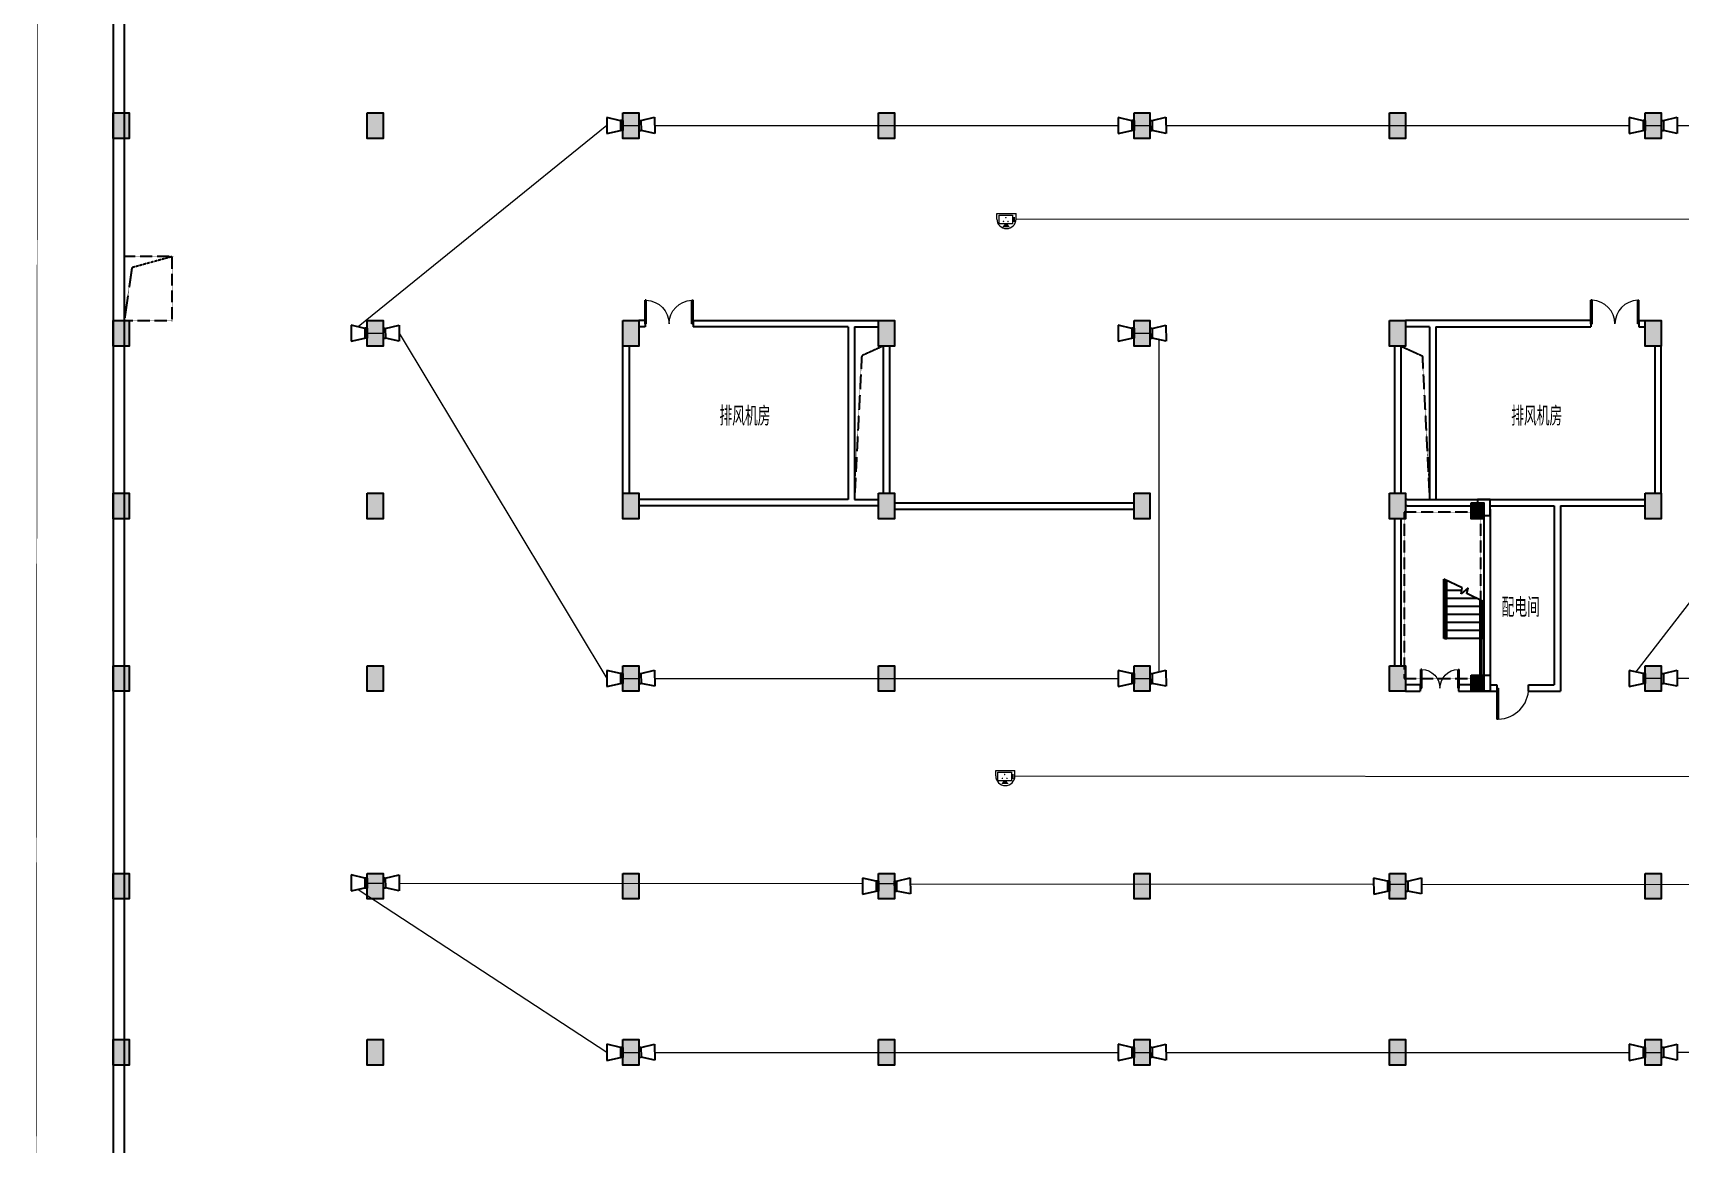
# Model space of a CAD drawing. Extents: x -1348811 to -222202, y -369435 to 53046.
# Drawn here: x -596776 to -545229, y -166627 to -131861 of the extents above; entities that cross this region are included whole.
import ezdxf

# ---------------------------------------------------------------- set-up
doc = ezdxf.new("R2010")
doc.units = 0
doc.header["$LTSCALE"] = 10
doc.header["$MEASUREMENT"] = 0
doc.linetypes.add('DASH', pattern=[0.35, 0.25, -0.1])
doc.linetypes.add('DASHDOT', pattern=[25.4, 12.7, -6.35, 0, -6.35])
doc.layers.get('0').update_dxf_attribs({"linetype": 'CONTINUOUS'})
for name, color, linetype in [('A-STAIRS', 9, 'CONTINUOUS'), ('COLU', 1, 'CONTINUOUS'), ('COLU_HATCH', 252, 'CONTINUOUS'), ('jlq', 1, 'CONTINUOUS'), ('PUB_DIM', 3, 'CONTINUOUS'), ('RD-equip', 3, 'CONTINUOUS'), ('STAIR', 9, 'CONTINUOUS'), ('STAIRS', 9, 'CONTINUOUS'), ('TEXT', 7, 'CONTINUOUS'), ('wall', 8, 'CONTINUOUS'), ('WINDOW', 4, 'CONTINUOUS'), ('控制线', 5, 'CONTINUOUS')]:
    doc.layers.add(name, color=color, linetype=linetype)
doc.layers.add('RD-line', color=2, linetype='CONTINUOUS', lineweight=0)
doc.styles.add('_TEL_DIM', font='SIMPLEX', dxfattribs={"width": 0.8, "height": 3.5, "bigfont": 'HZTXT'})
doc.styles.add('FS2', font='tjromans.shx', dxfattribs={"width": 0.8, "bigfont": 'tjhztxt.shx'})
doc.linetypes.add('BRA', pattern='A,2.8,-0.1,["B",_TEL_DIM,S=0.07,R=0,X=0,Y=-0.12],-0.25', length=3.15)
doc.linetypes.add('CCTV', pattern='A,2.8,-0.1,["V",_TEL_DIM,S=0.07,R=0,X=0,Y=-0.12],-0.25', length=3.15)

# ---------------------------------------------------------------- blocks, each defined once
blk = doc.blocks.new('$DorLib2D$00000002')
for p, q in [((-0.5, 0), (-0.5, 0.4875)), ((-0.475, 0.4875), (-0.5, 0.4875)), ((-0.475, 0), (-0.475, 0.4875)), ((0.475, 0), (0.475, 0.4875)), ((0.475, 0.4875), (0.5, 0.4875)), ((0.5, 0), (0.5, 0.4875)), ((-0.5, 0), (-0.475, 0)), ((0.5, 0), (0.475, 0))]:
    blk.add_line(p, q)
at = {"lineweight": 13}
for centre, start, end in [((-0.4875, 0), 0, 88.53072), ((0.4875, 0), 91.46928, 180)]:
    blk.add_arc(centre, 0.4875, start, end, dxfattribs=at)
blk = doc.blocks.new('zw')
at = {"layer": 'COLU_HATCH'}
for points in [[(0, -95800), (500, -95800), (500, -96600), (0, -96600)], [(7950, -95800), (8450, -95800), (8450, -96600), (7950, -96600)], [(15950, -95800), (16450, -95800), (16450, -96600), (15950, -96600)], [(23950, -95800), (24450, -95800), (24450, -96600), (23950, -96600)], [(31950, -95800), (32450, -95800), (32450, -96600), (31950, -96600)], [(39950, -95800), (40450, -95800), (40450, -96600), (39950, -96600)], [(47950, -95800), (48450, -95800), (48450, -96600), (47950, -96600)], [(0, -102300), (500, -102300), (500, -103100), (0, -103100)], [(7950, -102300), (8450, -102300), (8450, -103100), (7950, -103100)], [(15950, -102300), (16450, -102300), (16450, -103100), (15950, -103100)], [(23950, -102300), (24450, -102300), (24450, -103100), (23950, -103100)], [(31950, -102300), (32450, -102300), (32450, -103100), (31950, -103100)], [(39950, -102300), (40450, -102300), (40450, -103100), (39950, -103100)], [(47950, -102300), (48450, -102300), (48450, -103100), (47950, -103100)], [(0, -107700), (500, -107700), (500, -108500), (0, -108500)], [(7950, -107700), (8450, -107700), (8450, -108500), (7950, -108500)], [(15950, -107700), (16450, -107700), (16450, -108500), (15950, -108500)], [(23950, -107700), (24450, -107700), (24450, -108500), (23950, -108500)], [(31950, -107700), (32450, -107700), (32450, -108500), (31950, -108500)], [(39950, -107700), (40450, -107700), (40450, -108500), (39950, -108500)], [(47950, -107700), (48450, -107700), (48450, -108500), (47950, -108500)], [(42500, -108000), (42900, -108000), (42900, -108500), (42500, -108500)], [(0, -113100), (500, -113100), (500, -113900), (0, -113900)], [(7950, -113100), (8450, -113100), (8450, -113900), (7950, -113900)], [(15950, -113100), (16450, -113100), (16450, -113900), (15950, -113900)], [(23950, -113100), (24450, -113100), (24450, -113900), (23950, -113900)], [(31950, -113100), (32450, -113100), (32450, -113900), (31950, -113900)], [(39950, -113100), (40450, -113100), (40450, -113900), (39950, -113900)], [(42500, -113400), (42900, -113400), (42900, -113900), (42500, -113900)], [(47950, -113100), (48450, -113100), (48450, -113900), (47950, -113900)], [(0, -119600), (500, -119600), (500, -120400), (0, -120400)], [(7950, -119600), (8450, -119600), (8450, -120400), (7950, -120400)], [(15950, -119600), (16450, -119600), (16450, -120400), (15950, -120400)], [(23950, -119600), (24450, -119600), (24450, -120400), (23950, -120400)], [(31950, -119600), (32450, -119600), (32450, -120400), (31950, -120400)], [(39950, -119600), (40450, -119600), (40450, -120400), (39950, -120400)], [(47950, -119600), (48450, -119600), (48450, -120400), (47950, -120400)], [(0, -124800), (500, -124800), (500, -125600), (0, -125600)], [(7950, -124800), (8450, -124800), (8450, -125600), (7950, -125600)], [(15950, -124800), (16450, -124800), (16450, -125600), (15950, -125600)], [(23950, -124800), (24450, -124800), (24450, -125600), (23950, -125600)], [(31950, -124800), (32450, -124800), (32450, -125600), (31950, -125600)], [(39950, -124800), (40450, -124800), (40450, -125600), (39950, -125600)], [(47950, -124800), (48450, -124800), (48450, -125600), (47950, -125600)]]:
    blk.add_hatch(color=256, dxfattribs=at).paths.add_polyline_path(points)
at = {"layer": 'COLU'}
for points in [[(0, -95800), (500, -95800), (500, -96600), (0, -96600)], [(7950, -95800), (8450, -95800), (8450, -96600), (7950, -96600)], [(15950, -95800), (16450, -95800), (16450, -96600), (15950, -96600)], [(23950, -95800), (24450, -95800), (24450, -96600), (23950, -96600)], [(31950, -95800), (32450, -95800), (32450, -96600), (31950, -96600)], [(39950, -95800), (40450, -95800), (40450, -96600), (39950, -96600)], [(47950, -95800), (48450, -95800), (48450, -96600), (47950, -96600)], [(0, -102300), (500, -102300), (500, -103100), (0, -103100)], [(7950, -102300), (8450, -102300), (8450, -103100), (7950, -103100)], [(15950, -102300), (16450, -102300), (16450, -103100), (15950, -103100)], [(23950, -102300), (24450, -102300), (24450, -103100), (23950, -103100)], [(31950, -102300), (32450, -102300), (32450, -103100), (31950, -103100)], [(39950, -102300), (40450, -102300), (40450, -103100), (39950, -103100)], [(47950, -102300), (48450, -102300), (48450, -103100), (47950, -103100)], [(0, -107700), (500, -107700), (500, -108500), (0, -108500)], [(7950, -107700), (8450, -107700), (8450, -108500), (7950, -108500)], [(15950, -107700), (16450, -107700), (16450, -108500), (15950, -108500)], [(23950, -107700), (24450, -107700), (24450, -108500), (23950, -108500)], [(31950, -107700), (32450, -107700), (32450, -108500), (31950, -108500)], [(39950, -107700), (40450, -107700), (40450, -108500), (39950, -108500)], [(47950, -107700), (48450, -107700), (48450, -108500), (47950, -108500)], [(42500, -108000), (42900, -108000), (42900, -108500), (42500, -108500)], [(0, -113100), (500, -113100), (500, -113900), (0, -113900)], [(7950, -113100), (8450, -113100), (8450, -113900), (7950, -113900)], [(15950, -113100), (16450, -113100), (16450, -113900), (15950, -113900)], [(23950, -113100), (24450, -113100), (24450, -113900), (23950, -113900)], [(31950, -113100), (32450, -113100), (32450, -113900), (31950, -113900)], [(39950, -113100), (40450, -113100), (40450, -113900), (39950, -113900)], [(42500, -113400), (42900, -113400), (42900, -113900), (42500, -113900)], [(47950, -113100), (48450, -113100), (48450, -113900), (47950, -113900)], [(0, -119600), (500, -119600), (500, -120400), (0, -120400)], [(7950, -119600), (8450, -119600), (8450, -120400), (7950, -120400)], [(15950, -119600), (16450, -119600), (16450, -120400), (15950, -120400)], [(23950, -119600), (24450, -119600), (24450, -120400), (23950, -120400)], [(31950, -119600), (32450, -119600), (32450, -120400), (31950, -120400)], [(39950, -119600), (40450, -119600), (40450, -120400), (39950, -120400)], [(47950, -119600), (48450, -119600), (48450, -120400), (47950, -120400)], [(0, -124800), (500, -124800), (500, -125600), (0, -125600)], [(7950, -124800), (8450, -124800), (8450, -125600), (7950, -125600)], [(15950, -124800), (16450, -124800), (16450, -125600), (15950, -125600)], [(23950, -124800), (24450, -124800), (24450, -125600), (23950, -125600)], [(31950, -124800), (32450, -124800), (32450, -125600), (31950, -125600)], [(39950, -124800), (40450, -124800), (40450, -125600), (39950, -125600)], [(47950, -124800), (48450, -124800), (48450, -125600), (47950, -125600)]]:
    blk.add_lwpolyline(points, close=True, dxfattribs=at)
blk = doc.blocks.new('jlqq')
at = {"layer": 'jlq'}
for p, q in [((1155, -97715), (1155, -103515)), ((1505, -98065), (1505, -140248)), ((1155, -103515), (1155, -140248))]:
    blk.add_line(p, q, dxfattribs=at)
blk = doc.blocks.new('lt')
at = {"linetype": 'DASH'}
blk.add_lwpolyline([(2700, -5600), (300, -5600), (300, -400), (2700, -400)], close=True, dxfattribs=at)
at = {"layer": 'COLU'}
for points in [[(0, 0), (400, 0), (400, -500), (0, -500)], [(400, -5500), (0, -5500), (0, -6000), (400, -6000)]]:
    blk.add_lwpolyline(points, close=True, dxfattribs=at)
at = {"layer": 'PUB_DIM'}
blk.add_lwpolyline([(870, -4350, 0, 0, 0), (870, -3400, 80, 0, 0), (870, -3100, 0, 0, 0)], format="xyseb", dxfattribs=at)
at = {"layer": 'STAIR'}
for p, q in [((877, -2768), (1450, -2494)), ((1365, -4350), (1365, -2533)), ((1425, -4350), (1425, -2506)), ((1450, -4350), (1450, -2494)), ((200, -3206), (730, -2941)), ((730, -2941), (694, -2766)), ((694, -2766), (915, -2951)), ((915, -2951), (877, -2768)), ((894, -2850), (1365, -2850)), ((1425, -2850), (1450, -2850)), ((200, -4350), (200, -3206)), ((200, -3350), (275, -3350)), ((200, -3600), (275, -3600)), ((275, -3168), (275, -5500)), ((325, -3143), (325, -5500)), ((325, -3350), (1365, -3350)), ((325, -3600), (1365, -3600)), ((412, -3100), (1365, -3100)), ((1425, -3100), (1450, -3100)), ((1425, -3350), (1450, -3350)), ((1425, -3600), (1450, -3600)), ((200, -3850), (275, -3850)), ((200, -4100), (275, -4100)), ((325, -3850), (1365, -3850)), ((325, -4100), (1365, -4100)), ((1425, -3850), (1450, -3850)), ((1425, -4100), (1450, -4100)), ((200, -4350), (275, -4350)), ((325, -4350), (1365, -4350)), ((1425, -4350), (1365, -4350)), ((1425, -4350), (1450, -4350))]:
    blk.add_line(p, q, dxfattribs=at)
at = {"layer": 'wall', "linetype": 'ByBlock'}
for p, q in [((2600, 0), (0, 0)), ((0, -300), (0, -6000)), ((200, -500), (200, -5500)), ((2600, -200), (400, -200)), ((2600, -200), (400, -200)), ((2800, -600), (2800, -5200)), ((2800, -600), (2800, -5200)), ((3000, -600), (3000, -5200)), ((3000, -600), (3000, -5200)), ((1000, -6000), (0, -6000)), ((400, -5800), (1000, -5800)), ((1000, -5800), (1000, -6000)), ((2200, -5800), (2200, -6000)), ((2200, -5800), (2650, -5800)), ((2650, -6000), (2200, -6000))]:
    blk.add_line(p, q, dxfattribs=at)
at = {"layer": 'WINDOW', "linetype": 'ByBlock', "xscale": 1200, "yscale": 1200, "zscale": 1200}
blk.add_blockref('$DorLib2D$00000002', (1575, -5900), dxfattribs=at)
blk = doc.blocks.new('$DorLib2D$00000001')
for p, q in [((0.45, 0.975), (0.5, 0.975)), ((0.45, 0), (0.45, 0.975)), ((0.5, 0), (0.5, 0.975)), ((0.5, 0), (0.45, 0))]:
    blk.add_line(p, q)
at = {"lineweight": 13}
blk.add_arc((0.475, 0), 0.975, 91.4693, 180, dxfattribs=at)
blk = doc.blocks.new('adasdasdasd')
at = {"layer": 'RD-equip'}
for p, q in [((-151, 430), (-251, 0)), ((-251, 0), (251, 0)), ((-154, 500), (-154, 430)), ((-154, 500), (159, 500)), ((-154, 430), (159, 430)), ((251, 0), (158, 430)), ((159, 500), (159, 430))]:
    blk.add_line(p, q, dxfattribs=at)
blk = doc.blocks.new('PCY07')
at = {"color": 0, "lineweight": -2}
for p, q in [((-321, 0), (-321, 182)), ((-321, 182), (321, 182)), ((-249, -161), (-249, 129)), ((-249, 129), (205, 129)), ((205, 129), (205, -161)), ((321, 0), (321, 182)), ((205, -161), (-249, -161))]:
    blk.add_line(p, q, dxfattribs=at)
at = {"color": 0, "lineweight": -2, "const_width": 25}
for points in [[(-34, 48, 1), (-9, 48, 1)], [(-111, -81, 1), (-86, -81, 1)], [(67, -81, -1), (42, -81, -1)]]:
    blk.add_lwpolyline(points, format="xyb", close=True, dxfattribs=at)
at = {"color": 0, "lineweight": -2, "const_width": 80}
blk.add_lwpolyline([(245, 69), (245, -100)], dxfattribs=at)
at = {"color": 0, "lineweight": -2}
blk.add_lwpolyline([(-12, -162, 100, 250, 0), (-12, -272, 250, 250, 0)], format="xyseb", dxfattribs=at)
blk.add_arc((0, 0), 321, 180, 0, dxfattribs=at)

msp = doc.modelspace()

# ---------------------------------------------------------------- linework, layer by layer
at = {"layer": 'A-STAIRS', "linetype": 'DASH'}
msp.add_lwpolyline([(-593917.7, -140859.4), (-592417.7, -140859.4), (-592417.7, -138859.4), (-593917.7, -138859.4)], close=True, dxfattribs=at)
msp.add_lwpolyline([(-592417.7, -138859.4), (-593679, -139204.9), (-593917.7, -140859.4)], dxfattribs=at)
at = {"layer": 'RD-line', "linetype": 'BRA', "ltscale": 0.8}
for p, q in [((-578817.9, -134757.4), (-586602.9, -141056.1)), ((-578317.7, -134759.4), (-577818, -134759.4)), ((-577317.8, -134759.4), (-562817.9, -134759)), ((-562317.7, -134759), (-561818, -134758.9)), ((-561317.8, -134758.9), (-546817.9, -134758.5)), ((-546317.7, -134758.5), (-545818.1, -134758.5)), ((-545317.8, -134758.4), (-530817.9, -134758)), ((-585317.8, -141251.2), (-578817.9, -152057.4)), ((-546602.9, -151856.1), (-538602.6, -141461.5)), ((-578317.7, -152059.4), (-577818, -152059.4)), ((-577317.8, -152059.3), (-562817.9, -152057.6)), ((-562317.7, -152057.6), (-561818.1, -152057.5)), ((-545818, -152059.4), (-546317.7, -152059.4)), ((-530817.9, -152059.4), (-545317.8, -152059.4)), ((-586602.6, -158661.5), (-578817.9, -163757.4)), ((-586317.7, -158459.4), (-585818, -158460)), ((-585317.8, -158460.7), (-570818, -158478.3)), ((-570317.7, -158478.9), (-569818.7, -158479.5)), ((-569318.4, -158480.1), (-554818, -158497.8)), ((-554317.7, -158498.4), (-553818.5, -158499)), ((-553318.2, -158499.6), (-538817.9, -158517.3)), ((-578317.7, -163759.4), (-577818, -163759.4)), ((-577317.8, -163759.4), (-562817.9, -163759.4)), ((-562317.7, -163759.4), (-561818, -163759.4)), ((-561317.8, -163759.4), (-546817.9, -163759.4)), ((-546317.7, -163759.4), (-545817.7, -163759.4)), ((-545317.8, -163751.2), (-533693.1, -163759.2))]:
    msp.add_line(p, q, dxfattribs=at)
at = {"layer": 'RD-line', "linetype": 'CCTV', "ltscale": 0.8}
for p, q in [((-566010.2, -137683.8), (-533675.1, -137678.8)), ((-566046, -155110.1), (-533687.1, -155132.3))]:
    msp.add_line(p, q, dxfattribs=at)
at = {"layer": 'RD-line'}
for p, q in [((-586317.7, -141259.4), (-585818.1, -141255.6)), ((-562317.7, -141259.4), (-561817.7, -141259.4)), ((-561534.5, -151851.7), (-561531.4, -141457.2))]:
    msp.add_line(p, q, dxfattribs=at)
at = {"layer": 'STAIRS', "linetype": 'DASH'}
for points in [[(-570167.7, -141659.4), (-570839.5, -141963.5), (-571067.7, -146459.4)], [(-553967.7, -141659.4), (-553295.8, -141963.5), (-553067.7, -146459.4)]]:
    msp.add_lwpolyline(points, dxfattribs=at)
at = {"layer": 'wall', "linetype": 'ByBlock'}
for p, q in [((-577617.7, -140859.4), (-577817.7, -140859.4)), ((-577617.7, -141059.4), (-577817.7, -141059.4)), ((-577617.7, -140859.4), (-577617.7, -141059.4)), ((-577617.7, -140859.4), (-577617.7, -141059.4)), ((-576117.7, -140859.4), (-570317.7, -140859.4)), ((-576117.7, -140859.4), (-576117.7, -141059.4)), ((-576117.7, -140859.4), (-576117.7, -141059.4)), ((-571267.7, -141059.4), (-576117.7, -141059.4)), ((-571267.7, -141059.4), (-571267.7, -146459.4)), ((-571067.7, -141059.4), (-571067.7, -146459.4)), ((-571067.7, -141059.4), (-570317.7, -141059.4)), ((-548017.7, -140859.4), (-553817.7, -140859.4)), ((-553067.7, -141059.4), (-553817.7, -141059.4)), ((-553067.7, -141059.4), (-553067.7, -146459.4)), ((-552867.7, -141059.4), (-552867.7, -146459.4)), ((-552867.7, -141059.4), (-548017.7, -141059.4)), ((-548017.7, -140859.4), (-548017.7, -141059.4)), ((-548017.7, -140859.4), (-548017.7, -141059.4)), ((-546517.7, -140859.4), (-546517.7, -141059.4)), ((-546517.7, -140859.4), (-546317.7, -140859.4)), ((-546517.7, -140859.4), (-546517.7, -141059.4)), ((-546517.7, -141059.4), (-546317.7, -141059.4)), ((-578317.7, -146259.4), (-578317.7, -141659.4)), ((-578117.7, -141659.4), (-578117.7, -146259.4)), ((-570167.7, -141659.4), (-570167.7, -146259.4)), ((-569967.7, -141659.4), (-569967.7, -146259.4)), ((-554167.7, -141659.4), (-554167.7, -146259.4)), ((-553967.7, -141659.4), (-553967.7, -146259.4)), ((-546017.7, -141659.4), (-546017.7, -146259.4)), ((-545817.7, -146259.4), (-545817.7, -141659.4)), ((-549167.7, -146659.4), (-549167.7, -152259.4)), ((-548967.7, -146659.4), (-548967.7, -152459.4)), ((-551167.7, -152259.4), (-550967.7, -152259.4)), ((-551167.7, -152459.4), (-550967.7, -152459.4)), ((-550967.7, -152259.4), (-550967.7, -152459.4)), ((-549967.7, -152259.4), (-549167.7, -152259.4)), ((-549967.7, -152459.4), (-549967.7, -152259.4)), ((-549967.7, -152459.4), (-548967.7, -152459.4))]:
    msp.add_line(p, q, dxfattribs=at)
at = {"layer": 'wall'}
for p, q in [((-571267.7, -146459.4), (-577817.7, -146459.4)), ((-570317.7, -146659.4), (-577817.7, -146659.4)), ((-571067.7, -146459.4), (-570317.7, -146459.4)), ((-569817.7, -146559.4), (-562317.7, -146559.4)), ((-569817.7, -146759.4), (-562317.7, -146759.4)), ((-553767.7, -146459.4), (-553817.7, -146459.4)), ((-553767.7, -146659.4), (-553817.7, -146659.4)), ((-551167.7, -146459.4), (-546317.7, -146459.4)), ((-551167.7, -146659.4), (-549167.7, -146659.4)), ((-548967.7, -146659.4), (-546317.7, -146659.4))]:
    msp.add_line(p, q, dxfattribs=at)
at = {"layer": '控制线', "color": 1, "linetype": 'DASHDOT', "ltscale": 0.1, "const_width": 20}
msp.add_lwpolyline([(-596505.6, -14825.6), (-490113.6, 21088.3), (-484038.8, 16611.3), (-484686, -239220.3), (-493861.2, -248362.2), (-596766.1, -248247.3)], close=True, dxfattribs=at)

# ---------------------------------------------------------------- block references
at = {"layer": 'COLU'}
msp.add_blockref('zw', (-594267.7, -38559.4), dxfattribs=at)
at = {"layer": 'jlq'}
msp.add_blockref('jlqq', (-595422.9, -31344.6), dxfattribs=at)
at = {"layer": 'RD-equip'}
for p, rotation in [((-578817.9, -134757.4), 270.0494552518933), ((-562817.9, -134757.4), 270.0494552518933), ((-546817.9, -134757.4), 270.0494552518933), ((-586817.9, -141257.4), 270.0494552518933), ((-562817.9, -141257.4), 270.0494552518933), ((-578817.9, -152057.4), 270.0494552518936), ((-562817.9, -152057.4), 270.0494552518936), ((-546817.9, -152057.4), 270.0494552518936), ((-586817.9, -158457.4), 270.0494552518936), ((-570817.9, -158557.4), 270.0494552518933), ((-554817.9, -158557.4), 270.0494552518936), ((-578817.9, -163757.4), 270.0494552518936), ((-562817.9, -163757.4), 270.0494552518936), ((-546817.9, -163757.4), 270.0494552518936)]:
    msp.add_blockref('adasdasdasd', p, dxfattribs=dict(at, rotation=rotation))
at = {"layer": 'RD-equip', "xscale": -1}
for p, rotation in [((-577317.8, -134751.2), 90.43838675303095), ((-561317.8, -134751.2), 90.43838675303095), ((-545317.8, -134751.2), 90.43838675303095), ((-585317.8, -141251.2), 90.43838675303095), ((-561317.8, -141251.2), 90.43838675303095), ((-577317.8, -152051.2), 90.43838675303415), ((-561317.8, -152051.2), 90.43838675303415), ((-545317.8, -152051.2), 90.43838675303415), ((-585317.8, -158451.2), 90.43838675303415), ((-569317.8, -158551.2), 90.43838675303175), ((-553317.8, -158551.2), 90.43838675303415), ((-577317.8, -163751.2), 90.43838675303415), ((-561317.8, -163751.2), 90.43838675303415), ((-545317.8, -163751.2), 90.43838675303415)]:
    msp.add_blockref('adasdasdasd', p, dxfattribs=dict(at, rotation=rotation))
at = {"layer": 'RD-equip', "color": 3, "lineweight": 0, "xscale": 0.9345000046305358, "yscale": 0.9345000045723282, "zscale": 0.9345000046725}
for p in [(-566310, -137683.8), (-566345.8, -155110.1)]:
    msp.add_blockref('PCY07', p, dxfattribs=at)
at = {"layer": 'wall', "xscale": -1}
msp.add_blockref('lt', (-551167.7, -146459.4), dxfattribs=at)
at = {"layer": 'WINDOW', "linetype": 'ByBlock', "yscale": 1499.999999999998, "zscale": 1500}
for p, xscale in [((-576867.7, -140958.3), -1500), ((-547267.7, -140958.3), 1500)]:
    msp.add_blockref('$DorLib2D$00000002', p, dxfattribs=dict(at, xscale=xscale))
at = {"layer": 'WINDOW', "linetype": 'ByBlock', "xscale": 1000, "yscale": 1000, "zscale": -1000, "rotation": 180}
msp.add_blockref('$DorLib2D$00000001', (-550467.7, -152359.4), dxfattribs=at)

# ---------------------------------------------------------------- texts
at = {"layer": 'TEXT', "style": 'FS2', "width": 0.7}
for s, rotation, p in [('排风机房', 359.83888, (-575292.6, -144147.3)), ('排风机房', 0.16112, (-550512.7, -144152)), ('配电间', 0.16112, (-550813.6, -150137))]:
    msp.add_text(s, height=600, rotation=rotation, dxfattribs=at).set_placement(p)

doc.saveas('drawing.dxf')
